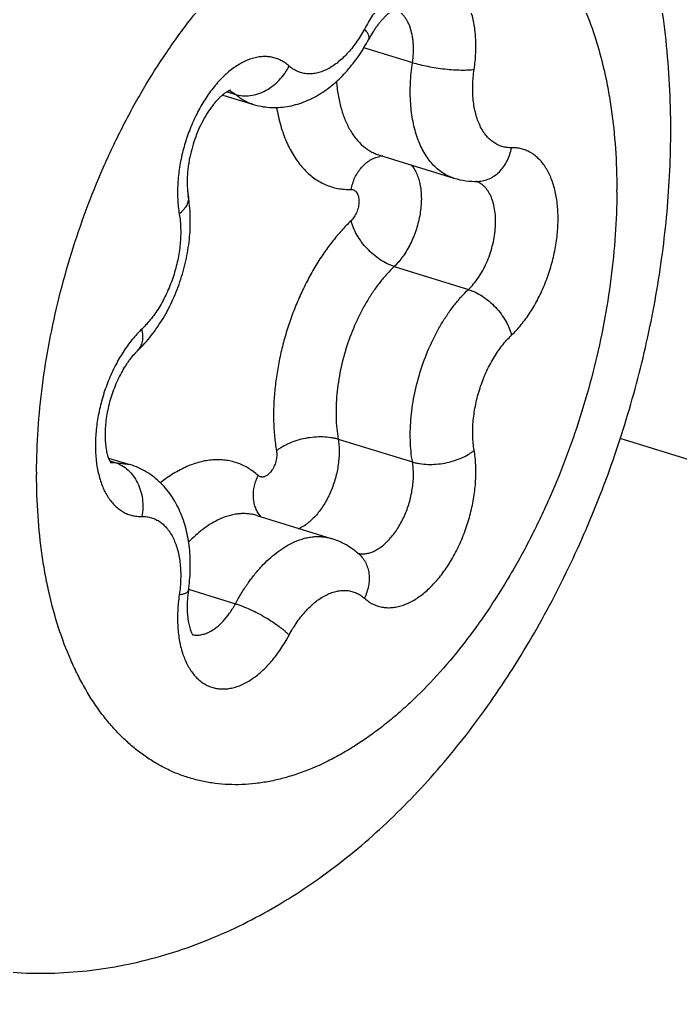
# Model space of a CAD drawing. Header units: inches. Extents: x 0 to 22, y 0 to 17.
# Drawn here: x 4.9232 to 4.9976, y 11.7181 to 11.8282 of the extents above; entities that cross this region are included whole.
import ezdxf

# ---------------------------------------------------------------- set-up
doc = ezdxf.new("R2010")
doc.units = ezdxf.units.IN
doc.header["$LTSCALE"] = 1.21
doc.header["$MEASUREMENT"] = 0
doc.layers.get('0').update_dxf_attribs({"linetype": 'CONTINUOUS'})

msp = doc.modelspace()

# ---------------------------------------------------------------- linework, layer by layer
at = {"color": 8}
for p, q in [((4.9619371605, 11.8251177928), (4.9674404855, 11.8234171368)), ((4.9475215592, 11.8198241044), (4.9468778888, 11.8202432995)), ((4.9465808278, 11.8201148124), (4.9475215592, 11.8198241044)), ((4.9904299558, 11.8088386102), (4.9904299558, 11.809086685)), ((4.9653859133, 11.8004546148), (4.9737414265, 11.7978725659)), ((4.9590849723, 11.7810346626), (4.9674404855, 11.7784526137)), ((4.9907670557, 11.7811436535), (5.0678999499, 11.7573077864)), ((4.933407650099999, 11.7785665053), (4.9340164413, 11.7783783746)), ((4.9335449948, 11.7784106029), (4.9340164413, 11.7783783746)), ((4.9340164413, 11.7783783746), (4.9356659456, 11.7781579322)), ((4.9251611671, 11.7773001373), (4.9251611671, 11.7770525715)), ((4.9422489637, 11.7641254228), (4.9475215592, 11.7624960676))]:
    msp.add_line(p, q, dxfattribs=at)
at = {"color": 7}
for p, q in [((4.946096027799999, 11.8197557042), (4.9494502233, 11.8187191794)), ((4.963736409, 11.8129837814), (4.9720919221, 11.8104017325)), ((4.9332619151, 11.7788645881), (4.9335391194, 11.7783384597)), ((4.9332622524, 11.7789007296), (4.9356659456, 11.7781579322)), ((4.9499521313, 11.7724225342), (4.9583076445, 11.7698404853))]:
    msp.add_line(p, q, dxfattribs=at)
at = {"color": 8}
for centre, radius, start, end in [((4.964413485, 11.809644602), 0.0032676702, 95.3992667523, 101.4287027183), ((4.9738318091, 11.8078774164), 0.0023033647, 66.0027177408, 69.9993097267), ((4.9339336104, 11.7807165337), 0.0023384479, 258.4394867662, 260.4339052474), ((4.9528256507, 11.7743909969), 0.0032226878, 215.027293066, 216.3546548536), ((4.9527975759, 11.7743699001), 0.0031875716, 216.3483934085, 221.2398164658), ((4.9531340731, 11.7745325055), 0.0038879604, 292.6459349965, 296.1497512014), ((4.961817446, 11.7704246321), 0.0023075478, 255.5898974826, 260.6376098003), ((4.9431726424, 11.7612929766), 0.0023273911, 258.2404474109, 260.5409880816001)]:
    msp.add_arc(centre, radius, start, end, dxfattribs=at)
at = {"color": 7}
for points, knots in [([(5.2461638294, 12.0361463403), (5.2299795244, 11.9998516205), (5.203769891499999, 11.9466817874), (5.1648652774, 11.8787115492), (5.134322693000001, 11.8302440088), (5.1023508646, 11.7841473123), (5.0690870063, 11.7406231337), (5.0346788464, 11.6998615879), (4.9992744741, 11.6620428465), (4.9630303656, 11.6273310119), (4.9261016323, 11.5958806203), (4.8886507043, 11.5678275379), (4.8508366767, 11.5432987607), (4.8128252884, 11.5224003811), (4.7747760887, 11.5052308863), (4.7368603586, 11.4918669529), (4.7113470024, 11.485432718), (4.6987009082, 11.4829075958)], [0, 0, 0, 0, 0.1480571119, 0.2205406104, 0.2917227816, 0.3614238818, 0.4294780746, 0.4957388201, 0.5600787196, 0.6223958332, 0.6826135028, 0.7406878659999999, 0.7966077594, 0.8504032206000001, 0.9021453198, 0.9519546379, 1, 1, 1, 1]), ([(5.2461468264, 11.9710460986), (5.2290613902, 11.9368822967), (5.2016442472, 11.8870286858), (5.1613597908, 11.8237055602), (5.1300283414, 11.7789314464), (5.097460328, 11.7366663129), (5.0637936458, 11.6970920629), (5.0291743005, 11.6603792328), (4.9937500162, 11.6266869343), (4.9576727975, 11.5961604284), (4.9210963444, 11.568932219), (4.8841761562, 11.5451209628), (4.8470689856, 11.5248309121), (4.8099319636, 11.5081535265), (4.7729216629, 11.4951641393), (4.7362008435, 11.4859269854), (4.7116559831, 11.4822480838), (4.6995280268, 11.4810774334)], [0, 0, 0, 0, 0.1502285724, 0.2234311577, 0.295102248, 0.3650760013, 0.433204511, 0.4993611309000001, 0.5634432775, 0.6253758556, 0.6851152165000001, 0.7426525765, 0.7980191444, 0.8512891344, 0.9025852901000001, 0.9520802221, 1, 1, 1, 1]), ([(4.9662270361, 11.5779642614), (4.9793971025, 11.5878904256), (5.0055371627, 11.609052519), (5.0433303042, 11.643808647), (5.0802641664, 11.682008582), (5.116159719, 11.7234635574), (5.1508422518, 11.7679743909), (5.184146667799999, 11.8153231316), (5.2159075136, 11.8652806714), (5.2357819985, 11.8998657836), (5.2454345806, 11.9175293801)], [0, 0, 0, 0, 0.1117381458, 0.2276772911, 0.3476814416, 0.4715523192, 0.5990385541, 0.7298400325, 0.8636187156, 1, 1, 1, 1]), ([(4.9964969383, 11.8158620558), (4.9964969383, 11.8175522788), (4.9964113075, 11.8209132722), (4.9960162772, 11.8259081925), (4.9953495599, 11.8308104141), (4.994404430199999, 11.8356033965), (4.9931745823, 11.840273153), (4.9916510489, 11.8448042179), (4.9898254537, 11.8491788838), (4.9876889356, 11.8533761683), (4.9856418014, 11.8567085733), (4.9838445849, 11.859256334), (4.9819417587, 11.8617192093), (4.9798767578, 11.8640523316), (4.9776569482, 11.8662327219), (4.9753347325, 11.8683064692), (4.9728630436, 11.8702108878), (4.970258215899999, 11.8719229981), (4.9682405488, 11.8731085895), (4.966164863, 11.8741904349), (4.9633254736, 11.8754893778), (4.9611219078, 11.8762976483), (4.9596298284, 11.8767587358)], [0, 0, 0, 0, 0.06642992980000001, 0.1320674209, 0.1968315429, 0.2607635139, 0.323951936, 0.3864900972, 0.4484949569, 0.5100901244, 0.571414503, 0.6020161124, 0.6325953053, 0.6937064093, 0.7242708429000001, 0.7548477883, 0.8160335917, 0.8466693909, 0.8773182821, 0.9079694801, 0.9386213918, 1, 1, 1, 1]), ([(5.210901992799999, 11.8405818437), (5.2022257045, 11.8267000529), (5.1845203638, 11.7995032494), (5.156694165299999, 11.7601548318), (5.1279165976, 11.722739327), (5.0982887801, 11.6873864263), (5.067903365199999, 11.6542071417), (5.0271187537, 11.6136146235), (4.9948102673, 11.5857953124), (4.9726407424, 11.5687974904)], [0, 0, 0, 0, 0.1351895858, 0.2679245327, 0.3978973436, 0.5248893938, 0.6487378261, 0.7692972265000001, 1, 1, 1, 1]), ([(4.9656111005, 11.8294494261), (4.9655982123, 11.829445793), (4.9655604754, 11.8294335176), (4.9654867994, 11.8294051037), (4.965379706499999, 11.8293555991), (4.9652417677, 11.8292802541), (4.9650764624, 11.8291753399), (4.964887165, 11.8290394375), (4.9646783447, 11.8288711059), (4.9644543823, 11.8286699575), (4.9642188509, 11.828437014), (4.9639757482, 11.828173116), (4.9637286343, 11.8278795484), (4.9634801422, 11.8275582723), (4.9632330385, 11.8272110295), (4.9629036604, 11.8267080762), (4.9626736559, 11.8263104798), (4.9625272705, 11.8260364776)], [0, 0, 0, 0, 0.0085825383, 0.0254191972, 0.0505844225, 0.0841422167, 0.1260838325, 0.1759928785, 0.2334245608, 0.297908539, 0.368854292, 0.4456698562, 0.5278008704, 0.6147258165, 0.7059262406, 0.8008886417000001, 1, 1, 1, 1]), ([(4.9494502233, 11.8187191794), (4.9497643294, 11.8186221133), (4.9504030081, 11.8184656818), (4.951380378500001, 11.8183459745), (4.9523633779, 11.8183411309), (4.9533405889, 11.8184460505), (4.9543011169, 11.8186554642), (4.9552356847, 11.8189638687), (4.9561386733, 11.8193626897), (4.95730099, 11.8200079541), (4.9586651086, 11.8210134934), (4.9601345299, 11.8224745608), (4.9614382494, 11.8241597046), (4.9621837887, 11.8253935531), (4.9625272705, 11.8260364776)], [0, 0, 0, 0, 0.0606898742, 0.1210484453, 0.1813717559, 0.2417518709, 0.3021192531, 0.3625098174, 0.4231194109, 0.4840735161, 0.6076379778000001, 0.7345048807, 0.8654395208, 1, 1, 1, 1]), ([(4.9469165851, 11.8202950804), (4.9469211726, 11.8202951944), (4.9469297179, 11.8202955178), (4.9469415063, 11.8202963337), (4.9469513502, 11.8202973288), (4.9469588793, 11.8202982841), (4.9469646613, 11.820299228), (4.9469672698, 11.8202996647), (4.9469698575, 11.8203002395), (4.9469656142, 11.8202992739), (4.9469627682, 11.8202984587), (4.9469548626, 11.8202962707), (4.9469453705, 11.8202933298), (4.9469324646, 11.8202891184), (4.9469167728, 11.820283646), (4.9468895676, 11.8202736333), (4.9468481188, 11.8202570193), (4.9467898862, 11.8202312059), (4.9467206482, 11.8201973897), (4.9466410137, 11.8201547069), (4.946551622099999, 11.8201023102), (4.9464532557, 11.8200394176), (4.9463466138, 11.8199657793), (4.9462325125, 11.8198812703), (4.9460657062, 11.8197493121), (4.945844682200001, 11.819556367), (4.9455718926, 11.8192882903), (4.9452882793, 11.8189784543), (4.9449996879, 11.8186287121), (4.9447107356, 11.8182419177), (4.9444250885, 11.8178213897), (4.9441466173, 11.8173700825), (4.9437841169, 11.8167238205), (4.9433674608, 11.815862091), (4.942939667799999, 11.8147728257), (4.9425905063, 11.8136433862), (4.9423707129, 11.8126862364), (4.9422414868, 11.8119238656), (4.942146134, 11.8111887921), (4.9420963268, 11.8104708718), (4.9420936543, 11.8097790554), (4.9421140526, 11.8092965125), (4.9421548362, 11.8088446066), (4.9421957092, 11.8085550639), (4.9422193761, 11.8084164163)], [0, 0, 0, 0, 0.0010191115, 0.0018975968, 0.0026282999, 0.003203613, 0.0036154545, 0.0038553126, 0.0039142859, 0.0040454567, 0.004376345800000001, 0.0049168202, 0.0056770092, 0.0066672795, 0.0078982133, 0.009379752, 0.0130993269, 0.0178164289, 0.023521212, 0.0302083271, 0.0378770064, 0.04652678019999999, 0.0561311304, 0.0666524592, 0.0780543563, 0.1033590877, 0.1317642815, 0.1629505838, 0.1966007724, 0.2324221859, 0.2701351776, 0.3094636728, 0.3501564314, 0.4346559807, 0.5217960511, 0.6098117999, 0.6969612036, 0.7396703092, 0.7814961477, 0.8615457367, 0.8992684898000001, 0.9350962547, 0.9687634492, 1, 1, 1, 1]), ([(4.9120950016, 11.7229359798), (4.9134394405, 11.7225205168), (4.9161658338, 11.7218154881), (4.9203329538, 11.7211434336), (4.9245402727, 11.7208580005), (4.9287531595, 11.7209518159), (4.9329374731, 11.7214177891), (4.937064042, 11.7222381098), (4.9411096368, 11.7233963359), (4.9450562106, 11.7248712925), (4.9488904432, 11.7266441582), (4.952603126100001, 11.7286954928), (4.9561890277, 11.73100729), (4.9596444157, 11.7335639301), (4.9629673083, 11.7363508175), (4.9661563696, 11.7393545904), (4.9692096455, 11.7425636159), (4.9731191096, 11.7471252841), (4.9767229972, 11.752029131), (4.9800157054, 11.7572150486), (4.9823468932, 11.7612718813), (4.9845202232, 11.7654600611), (4.9865305717, 11.7697654694), (4.9883723052, 11.7741733371), (4.9905965684, 11.7801685105), (4.9924591932, 11.7862977872), (4.9939457216, 11.7925140774), (4.9951690134, 11.7987364846), (4.9960026342, 11.8049896374), (4.9964250146, 11.8112251858), (4.9964969383, 11.8143222894), (4.9964969383, 11.8158620558)], [0, 0, 0, 0, 0.0293815712, 0.0586985278, 0.08801307300000001, 0.1173086934, 0.146568251, 0.1758100214, 0.2050539737, 0.2343380293, 0.2636939606, 0.2931765962, 0.3228326142, 0.3527135231, 0.3828679309, 0.4133329579, 0.444139972, 0.4753093786, 0.5387300147999999, 0.5709786356000001, 0.6035447282, 0.6363918218, 0.6694717095, 0.7027303778, 0.7361091874, 0.802960818, 0.8363166166, 0.8695344804, 0.9353429983, 0.9678498129, 1, 1, 1, 1]), ([(4.9720919221, 11.8104017325), (4.9725301001, 11.8102663253), (4.973430095299999, 11.8100684255), (4.9743500856, 11.8100209987), (4.9748079924, 11.8100338401)], [0, 0, 0, 0, 0.5002924462, 1, 1, 1, 1]), ([(4.9365402743, 11.7910096369), (4.9370862345, 11.7915301628), (4.9381163356, 11.792676719), (4.9394382911, 11.7946100971), (4.9405474468, 11.796740808), (4.9414261869, 11.7990137784), (4.942054267300001, 11.80137314), (4.942415911399999, 11.803760012), (4.9424819543, 11.8057421282), (4.9423831879, 11.8072888069), (4.9422828263, 11.8080447066), (4.9422193761, 11.8084164163)], [0, 0, 0, 0, 0.1193182162, 0.2428258064, 0.3695748357, 0.4984251357, 0.6275317534, 0.7549983268000001, 0.8795084695000001, 0.9403536624, 1, 1, 1, 1]), ([(4.9365402743, 11.7910096369), (4.9363806599, 11.7908574584), (4.9360564102, 11.7905155939), (4.9356768172, 11.7900438291), (4.9353715821, 11.7896175288), (4.9350580109, 11.7891445261), (4.9346822959, 11.7885062814), (4.9342700062, 11.7876869345), (4.9338988123, 11.7868171526), (4.933576206000001, 11.7859118076), (4.9332217518, 11.7846872099), (4.9329281319, 11.7831773196), (4.9328312172, 11.7817031533), (4.9328803871, 11.7806278833), (4.932967856, 11.7799389806), (4.9330771641, 11.7794311568), (4.9331806747, 11.7790858128), (4.9332346217, 11.7789344825), (4.9332619151, 11.7788645881)], [0, 0, 0, 0, 0.0504495321, 0.1076246101, 0.1383784781, 0.1703680021, 0.2374222155, 0.3076592724, 0.3800550499, 0.4536192034000001, 0.5273816029999999, 0.6715488877, 0.8045816473999999, 0.8642025641, 0.9175579221, 0.9632684954, 0.982835043, 1, 1, 1, 1]), ([(4.9422380692, 11.7639805608), (4.9423489527, 11.7647389764), (4.9424870967, 11.7662484327), (4.9424389161, 11.7681291164), (4.9422561307, 11.7695869021), (4.9419811625, 11.7709845564), (4.9415558625, 11.772331174), (4.9409680907, 11.7735917728), (4.9404472606, 11.774481671), (4.9398429172, 11.775311837), (4.9391549947, 11.7760723425), (4.9383858555, 11.7767503437), (4.93754308, 11.7773350871), (4.9366344641, 11.7778141406), (4.9359931729, 11.7780568113), (4.9356659456, 11.7781579322)], [0, 0, 0, 0, 0.1351341667, 0.2666048161, 0.3307866554, 0.3939626286, 0.517605733, 0.5784753214, 0.6389048849, 0.6991036873, 0.7591980879000001, 0.8193374218, 0.8794782658, 0.939616274, 1, 1, 1, 1]), ([(4.961442005799999, 11.7680611396), (4.9612163308, 11.7682620646), (4.9607441019, 11.7686414753), (4.9599796959, 11.7691330128), (4.9591663378, 11.7695403045), (4.9585970742, 11.7697510447), (4.9583076445, 11.7698404853)], [0, 0, 0, 0, 0.2497021, 0.4995545757, 0.7496571657, 1, 1, 1, 1]), ([(4.9422380692, 11.7639805608), (4.9421894754, 11.7636481919), (4.9421175217, 11.7629990879), (4.9420884039, 11.762197587), (4.9421040767, 11.7615911931), (4.942141034, 11.7610467103), (4.942208788, 11.760540817), (4.9423062177, 11.7600815642), (4.9423847726, 11.7597898611), (4.9424680174, 11.7595389126), (4.942550831, 11.7593307129), (4.942629176700001, 11.7591666703), (4.9426973762, 11.7590462016), (4.9427495584, 11.7589670083), (4.9427786708, 11.7589279417), (4.9427895157, 11.7589147383)], [0, 0, 0, 0, 0.194126866, 0.3770599857, 0.4630185609, 0.5445931671, 0.6923952045, 0.7574704998, 0.8158132478, 0.8668880008, 0.9101898076, 0.9452206688, 0.9718664348999999, 0.9901254009, 1, 1, 1, 1]), ([(4.696202847099999, 11.4911292441), (4.7122342688, 11.494539229), (4.7446510318, 11.5035999847), (4.79255464, 11.5230387915), (4.8404773316, 11.5484619358), (4.888079175, 11.5796821079), (4.9350440998, 11.6164681617), (4.9810507187, 11.6585688269), (5.0257721606, 11.705681731), (5.0540388029, 11.7396187074), (5.0678999499, 11.7573077864)], [0, 0, 0, 0, 0.1055173222, 0.2160923836, 0.3322239159, 0.4542022777, 0.5821079464, 0.7158764136, 0.8553216372, 1, 1, 1, 1]), ([(5.3695802407, 11.7568327875), (5.3579178754, 11.7381733667), (5.334018067300001, 11.7018098989), (5.2960818039, 11.6497324815), (5.2566320623, 11.6009831366), (5.2158746412, 11.5558118952), (5.174010371700001, 11.5144409452), (5.1312455257, 11.4770789594), (5.0877940327, 11.4439134337), (5.043868038899999, 11.4151150292), (4.9996863988, 11.3908265262), (4.955462899, 11.3711801078), (4.9114178016, 11.3562768215), (4.8677675106, 11.3462063676), (4.8247337094, 11.3410296529), (4.7825363111, 11.3407883805), (4.741408405400001, 11.3454951217), (4.714787844, 11.3519351827), (4.7018100991, 11.3559453841)], [0, 0, 0, 0, 0.0792044665, 0.1565627051, 0.2318264209, 0.3048334079, 0.3754486744, 0.4435600475, 0.5091008575, 0.572052087, 0.6324487168, 0.6903820928, 0.7460117457, 0.7995652134000001, 0.8513426976, 0.901713353, 0.9511070191, 1, 1, 1, 1])]:
    msp.add_open_spline(points, degree=3, knots=knots, dxfattribs=at)
at = {"color": 8}
for points, knots in [([(4.9463132453, 11.8808737804), (4.9453648594, 11.8811668614), (4.9434250095, 11.8816482357), (4.9404337572, 11.882041937), (4.9373686312, 11.8821083814), (4.9342434998, 11.8818469175), (4.9310715823, 11.8812599799), (4.9278662465, 11.8803503065), (4.9246407088, 11.8791224072), (4.9214080753, 11.8775819264), (4.918181688, 11.8757352942), (4.9149743773, 11.8735908013), (4.9117996064, 11.8711569557), (4.9086698891, 11.8684444431), (4.9055985292, 11.8654640351), (4.9025976969, 11.8622285248), (4.8996801271, 11.8587509928), (4.8968575995, 11.8550460724), (4.8941419072, 11.8511290082), (4.891544325, 11.847016071), (4.889075407, 11.8427243269), (4.885952072799999, 11.8367545369), (4.8824397103, 11.8289623587), (4.8789090853, 11.8192537482), (4.876560618, 11.8109364914), (4.8750612716, 11.8042122337), (4.8741359066, 11.7991768532), (4.873411715, 11.7941612002), (4.8728915612, 11.7891857134), (4.8725779801, 11.7842720647), (4.8725062551, 11.7810179038), (4.8725062551, 11.779406615)], [0, 0, 0, 0, 0.0212680406, 0.0427161326, 0.0645166276, 0.0868285282, 0.1097915057, 0.1335238105, 0.1581203545, 0.183652478, 0.2101700761, 0.2377009022, 0.2662554643, 0.2958251377, 0.3263879935, 0.3579066987, 0.3903333288, 0.4236085173, 0.4576640338, 0.4924238343, 0.527804432, 0.5637174388, 0.6367479454, 0.710739083, 0.784869225, 0.8217335015, 0.8583212626000001, 0.8945350948999999, 0.9302853234999999, 0.9654769231, 1, 1, 1, 1]), ([(4.9251611671, 11.7773001373), (4.925166781000001, 11.7789060555), (4.9252869202, 11.7821609885), (4.9257738147, 11.7870745669), (4.9265664245, 11.7920457041), (4.9276569092, 11.7970260955), (4.9290345862, 11.8019688961), (4.9306867587, 11.8068268154), (4.932597497200001, 11.8115535089), (4.9347484384, 11.816104065), (4.9371193977, 11.8204347795), (4.9392761272, 11.8238528789), (4.9410944217, 11.826439788), (4.9429337645, 11.8288760435), (4.9453169295, 11.8317101783), (4.9478538282, 11.8342970963), (4.9499351201, 11.8361640138), (4.9519880712, 11.8378474935), (4.9540978166, 11.839346384), (4.9562553363, 11.8406347325), (4.9583572647, 11.8417370876), (4.9604916356, 11.8426299451), (4.9626387838, 11.8432860104), (4.9642162472, 11.8436505883), (4.965778667099999, 11.8438934909), (4.9673223436, 11.844014231), (4.9688435176, 11.8440120982), (4.970338409, 11.8438870422), (4.9718033385, 11.8436395615), (4.9732346191, 11.8432699775), (4.9746285951, 11.8427791096), (4.9759818905, 11.8421685197), (4.977291112300001, 11.841439622), (4.9785529063, 11.8405941141), (4.9797644011, 11.8396344547), (4.9809226808, 11.8385630216), (4.9820248249, 11.8373822193), (4.9834353196, 11.835642905), (4.9847019416, 11.8337141542), (4.9858239139, 11.8316300314), (4.9868874632, 11.8293606881), (4.988034277900001, 11.82629806), (4.9889126014, 11.8230572927), (4.9894720073, 11.8203250977), (4.9899424708, 11.8174393519), (4.9903308822, 11.8136863987), (4.9904299558, 11.8106389285), (4.9904299558, 11.809086685)], [0, 0, 0, 0, 0.0365502227, 0.0740714217, 0.1123141735, 0.1510541596, 0.1900463168, 0.2290369708, 0.2677763944, 0.3060190445, 0.343527237, 0.3800798036, 0.397936363, 0.4154808636, 0.4495448264, 0.4821357029, 0.4978484555, 0.5131590445, 0.5425474201, 0.556635963, 0.5703257716, 0.5965471589, 0.6091303552, 0.6213915696, 0.6333636618, 0.6450845528, 0.6565966495000001, 0.6679472692, 0.6791872795999999, 0.6903698706, 0.7015498723, 0.7127820136, 0.7241197783, 0.7356144572, 0.7473133633, 0.7592596597, 0.7714920647, 0.7840431823999999, 0.810193559, 0.8238453178, 0.8378948628, 0.8672057359, 0.898142745, 0.9142111583, 0.9306649537, 0.9646716109000001, 1, 1, 1, 1]), ([(4.974383835799999, 11.8226454413), (4.9744284677, 11.8229507125), (4.9745025382, 11.8235583832), (4.9745888497, 11.824752413), (4.9745846337, 11.8259232032), (4.9744819782, 11.8270538806), (4.9743596138, 11.8278547604), (4.974191229200001, 11.8286162884), (4.9739136517, 11.8295512183), (4.9735465371, 11.8304140561), (4.9730841606, 11.8311766148), (4.9727069444, 11.8316750866), (4.9722934904, 11.8321096874), (4.9718465595, 11.8324777772), (4.9713686939, 11.8327764513), (4.9708630709, 11.8330033509), (4.9703333412, 11.8331571788), (4.9697831071, 11.833236453), (4.9692163335, 11.833240837), (4.968636843600001, 11.8331709128), (4.9680484189, 11.8330269468), (4.967238691, 11.8327314781), (4.966444345299999, 11.8322942036), (4.9656794672, 11.8317424086), (4.9651013984, 11.8312548583), (4.964536492, 11.8307062709), (4.9637928943, 11.8298845887), (4.9631044489, 11.8289679043), (4.9624742956, 11.8279754682), (4.9621772442, 11.8274506933), (4.9620338182, 11.8271822305)], [0, 0, 0, 0, 0.0399703661, 0.0792694595, 0.1550611623, 0.1912966283, 0.2262862136, 0.2599549331, 0.2922503147, 0.3525795911, 0.3807288584, 0.4076244763, 0.4334068832, 0.4582677159, 0.4824395518, 0.5061972122, 0.5298397203999999, 0.5536727363, 0.577991564, 0.6030591875, 0.629102066, 0.656297528, 0.7145491639, 0.7457886109, 0.7784233016, 0.8124230264, 0.8477315595999999, 0.9219181709000001, 0.9605663837999999, 1, 1, 1, 1]), ([(4.9674404855, 11.8234171368), (4.9674902278, 11.8237573622), (4.967557443600001, 11.8244287743), (4.9675593594, 11.8252620192), (4.967507515, 11.8259009769), (4.9674243831, 11.826495245), (4.9672919094, 11.8270597229), (4.9671059496, 11.8275829844), (4.9669463546, 11.8279395792), (4.96676446, 11.8282660577), (4.9665614256, 11.828560582), (4.9663384195, 11.8288214579), (4.9660964528, 11.8290469007), (4.9658370459, 11.8292354324), (4.965652010199999, 11.8293366474), (4.9655577198, 11.8293803192)], [0, 0, 0, 0, 0.1551326281, 0.3039296824, 0.3752293881, 0.4442020232, 0.5745653453, 0.6358728882, 0.6945411843000001, 0.7506200539, 0.8042571609999999, 0.8556725485, 0.9051621338, 0.9531172140999999, 1, 1, 1, 1]), ([(4.9620338182, 11.8271822305), (4.9618933822, 11.8269193644), (4.9616010321, 11.8264079387), (4.9611244789, 11.8256793313), (4.960618571, 11.8250043738), (4.960088013, 11.8243892819), (4.9595373383, 11.8238392729), (4.958971143299999, 11.8233590532), (4.9583943499, 11.822952642), (4.957811597, 11.8226240308), (4.9572279888, 11.822375874), (4.9566482259, 11.8222110752), (4.95607748, 11.8221311175), (4.9555208362, 11.8221374809), (4.954983646000001, 11.8222305789), (4.9544712847, 11.8224098368), (4.9539894137, 11.8226732496), (4.95369658, 11.8228985803), (4.9535573187, 11.8230225687)], [0, 0, 0, 0, 0.08240790860000001, 0.1627788693, 0.240587698, 0.3154754718, 0.387199036, 0.4555796795000001, 0.5205149597, 0.5820107502, 0.6402278937, 0.6954650631999999, 0.7481938155, 0.7990356084, 0.8487710219, 0.8982819798999999, 0.9484422361, 1, 1, 1, 1]), ([(4.9625272018, 11.8260365143), (4.9625437279, 11.8260674358), (4.9625681195, 11.8261375189), (4.9625737645, 11.8262543651), (4.962550691000001, 11.826383153), (4.9624999431, 11.8265235193), (4.9624219133, 11.8266751213), (4.962317109, 11.8268372326), (4.9621863775, 11.8270089355), (4.9620872741, 11.8271234813), (4.9620338182, 11.8271822305)], [0, 0, 0, 0, 0.0801760665, 0.1667433283, 0.2647490315, 0.3774714345, 0.5068712057, 0.6538465635, 0.8183628828, 1, 1, 1, 1]), ([(4.9535573187, 11.8230225687), (4.953414953899999, 11.8231493201), (4.9531180176, 11.82338284), (4.9526352126, 11.823669245), (4.9521250569, 11.8238841368), (4.9515912803, 11.8240249965), (4.9510379299, 11.8240913665), (4.9504687262, 11.8240829633), (4.9498874518, 11.8239998755), (4.9490839328, 11.8237866801), (4.948287706, 11.8234261148), (4.9475164777, 11.8229463368), (4.9469304222, 11.8225114763), (4.9463545627, 11.82201299), (4.945591036000001, 11.8212544304), (4.9446876044, 11.8201633326), (4.9438878273, 11.8189453429), (4.9433019775, 11.8178887701), (4.9427499579, 11.8167684107), (4.9421533937, 11.8153030848), (4.9416903822, 11.8137839228), (4.941404730099999, 11.812548028), (4.9411805578, 11.8113222898), (4.9410131055, 11.8098116048), (4.9409993026, 11.808323183), (4.9410862911, 11.807182826), (4.9411614875, 11.8066331522), (4.9412073011, 11.8063647628)], [0, 0, 0, 0, 0.0227975293, 0.0450369567, 0.0669474354, 0.0887889143, 0.1108471257, 0.1333959155, 0.1566800156, 0.1808955659, 0.2326350059, 0.2604001227, 0.2894602581, 0.3198126087, 0.3514178106, 0.4180978753, 0.4887963481, 0.5253619346, 0.5625420422999999, 0.6381219169, 0.7142953668, 0.7522094537, 0.7897846531, 0.8632801436, 0.9336989117, 0.9674361654000001, 1, 1, 1, 1]), ([(4.9475215592, 11.8198241044), (4.9477822894, 11.8197435327), (4.9483368148, 11.8196418759), (4.9491985364, 11.8196699042), (4.9500748145, 11.8198727033), (4.9509324574, 11.8202408237), (4.9517398223, 11.8207602177), (4.95246739, 11.8214108417), (4.953087326499999, 11.8221682297), (4.9534174211, 11.8227315147), (4.9535573187, 11.8230225687)], [0, 0, 0, 0, 0.1108410806, 0.2267360554, 0.3479100986, 0.4740272968, 0.6039699751, 0.7361413112, 0.8688366524, 1, 1, 1, 1]), ([(4.9720919361, 11.8104017776), (4.971868418, 11.810470777), (4.971427847, 11.8106423382), (4.9708038464, 11.8109936675), (4.9702188752, 11.8114368233), (4.9696771436, 11.8119685898), (4.9691816112, 11.8125847078), (4.9687356562, 11.813281144), (4.9683420124, 11.8140531267), (4.9680027675, 11.814895429), (4.967720437200001, 11.815802682), (4.9674159319, 11.8171159153), (4.967194892, 11.8188847782), (4.9671813759, 11.8207232626), (4.9672890549, 11.822249323), (4.9673833816, 11.8230265609), (4.9674404855, 11.8234171368)], [0, 0, 0, 0, 0.0470691032, 0.0947519454, 0.1436527496, 0.194302062, 0.247115337, 0.3024114784, 0.3604092272, 0.4212262590999999, 0.4849068888, 0.5514017336, 0.6922714415000001, 0.8425428797, 0.9205752121999999, 1, 1, 1, 1]), ([(4.9674404855, 11.8234171368), (4.9677121309, 11.823333192), (4.968285599100001, 11.8231762532), (4.9691821718, 11.8229777851), (4.9701278092, 11.8228116131), (4.9710861005, 11.822684026), (4.9720205429, 11.8226000194), (4.9727683914, 11.8225678195), (4.9733274608, 11.8225679354), (4.9737081644, 11.8225803528), (4.9740575984, 11.8226048337), (4.9742791424, 11.822630269), (4.974383835799999, 11.8226454413)], [0, 0, 0, 0, 0.1213733555, 0.2536513912, 0.3918796587, 0.5311149652, 0.6662243496, 0.7922701768000001, 0.8505002493000001, 0.9048525283, 0.9548405995999999, 1, 1, 1, 1]), ([(4.9785844631, 11.8138215435), (4.9784023203, 11.8138164355), (4.9780396345, 11.8138336928), (4.9775087517, 11.8139457837), (4.9770036977, 11.8141434517), (4.9765299532, 11.8144243371), (4.9760918054, 11.8147853049), (4.9756929705, 11.8152226104), (4.975336433, 11.8157319198), (4.9750253438, 11.8163088073), (4.9747617043, 11.8169480105), (4.974547991600001, 11.8176441523), (4.9743855405, 11.8183910848), (4.9742758756, 11.8191824513), (4.974219861, 11.8200115653), (4.9742180065, 11.8208713865), (4.9742703733, 11.821753998), (4.9743402107, 11.822347057), (4.974383835799999, 11.8226454413)], [0, 0, 0, 0, 0.0494558143, 0.0980772125, 0.1466404262, 0.195991934, 0.246938943, 0.3001559267, 0.3561446872, 0.415259454, 0.477692097, 0.5435119678, 0.6126494681, 0.6849410193000001, 0.7601598508, 0.8380257911, 0.9181529051999999, 1, 1, 1, 1]), ([(4.9588911007, 11.8213333521), (4.9589292051, 11.8208097753), (4.9590470862, 11.8197940303), (4.9593620911, 11.818339691), (4.9597386737, 11.8172166734), (4.9601056373, 11.8163958335), (4.9604988514, 11.8156557951), (4.9610600154, 11.8148291178), (4.9617310624, 11.8141295839), (4.962314059700001, 11.813675737), (4.962767568399999, 11.8133902143), (4.9632412994, 11.8131562485), (4.9635700295, 11.8130351917), (4.9637364229, 11.8129838265)], [0, 0, 0, 0, 0.1539285134, 0.2993248242, 0.4356155184, 0.5003285162, 0.5627827823, 0.6811828648, 0.7920804795, 0.8453426645000001, 0.8975116072, 0.94893855, 1, 1, 1, 1]), ([(4.949450226600001, 11.8187191901), (4.9492754709, 11.8187731824), (4.948930216, 11.8189013795), (4.9484338569, 11.8191515907), (4.9479601517, 11.8194584468), (4.9476645923, 11.8196967579), (4.9475215592, 11.8198241044)], [0, 0, 0, 0, 0.2450866558, 0.4922801859000001, 0.743386509, 1, 1, 1, 1]), ([(4.9521471833, 11.818365625), (4.9522663349, 11.817674199), (4.9524940691, 11.8166616487), (4.9529116076, 11.8153705605), (4.9532669484, 11.8144735338), (4.953668537, 11.8136352307), (4.9541147794, 11.8128591177), (4.9546037238, 11.8121483563), (4.9551336958, 11.8115061543), (4.955702449499999, 11.8109352672), (4.956307523, 11.8104380713), (4.956946622799999, 11.8100170859), (4.9576169752, 11.8096741689), (4.9583157237, 11.809410849), (4.9590397972, 11.809228756), (4.9597853518, 11.809128264), (4.960289495400001, 11.8091159798), (4.9605428767, 11.8091230855)], [0, 0, 0, 0, 0.1539499296, 0.2270802398, 0.2975885454, 0.3654921903, 0.4308634058, 0.4938287697, 0.5545646397999999, 0.6133137171999999, 0.6703757817, 0.7261034815999999, 0.780911743, 0.8352539596999999, 0.8895988314, 0.9443808492, 1, 1, 1, 1]), ([(4.9748079926, 11.8100338355), (4.975026664700001, 11.8100399251), (4.975467001499999, 11.8100974553), (4.9761026414, 11.8103157784), (4.9766989904, 11.8106594877), (4.9772397045, 11.8111189537), (4.9777113973, 11.8116808589), (4.9781020471, 11.8123306165), (4.978401416100001, 11.8130506367), (4.9785346538, 11.8135607451), (4.9785844631, 11.8138215435)], [0, 0, 0, 0, 0.113714963, 0.2289841025, 0.3472318961, 0.4694069476, 0.5959659619, 0.7269324948, 0.861980504, 1, 1, 1, 1]), ([(4.9785844631, 11.7927208735), (4.9787760124, 11.7929034992), (4.9791536638, 11.7932893357), (4.9798829685, 11.7941335019), (4.9807346362, 11.7953161389), (4.9814766449, 11.7966103164), (4.9820098205, 11.7977161661), (4.9825021899, 11.7988722283), (4.9830196169, 11.8003649255), (4.9834003889, 11.8018965318), (4.9836170679, 11.8031290115), (4.9837710812, 11.8043369334), (4.9838511691, 11.8058098261), (4.9837771897, 11.8072460511), (4.9836206423, 11.8083325456), (4.9834598767, 11.8090957679), (4.983254448399999, 11.8098160001), (4.9829305441, 11.8106921198), (4.9825190407, 11.8114905294), (4.982015904, 11.812180714), (4.9816110983, 11.8126244717), (4.9811724645, 11.8130026059), (4.98070277, 11.8133126389), (4.9802049387, 11.8135523844), (4.9796822188, 11.8137195143), (4.9791389775, 11.8138134112), (4.9787699003, 11.8138267439), (4.9785844631, 11.8138215435)], [0, 0, 0, 0, 0.0316106028, 0.0644301583, 0.1331768684, 0.2052937867, 0.2423113289, 0.2797644002, 0.3553273062, 0.4307322695, 0.4679905178, 0.5047428732, 0.5761280332000001, 0.6438654594, 0.6761115245999999, 0.7071612012, 0.7369571136, 0.7654745518000001, 0.8186683779999999, 0.8435154266, 0.8673227918, 0.8902501671999999, 0.9125095659, 0.9343492770999999, 0.9560400701, 0.9778426806999999, 1, 1, 1, 1]), ([(4.9605428767, 11.8091230855), (4.9605874521, 11.8093564798), (4.9607036647, 11.8098142143), (4.9609578424, 11.8104662689), (4.9612864817, 11.8110650004), (4.9616823913, 11.8115975288), (4.9621374402, 11.8120528832), (4.9625617375, 11.8123618491), (4.9629201661, 11.8125597356), (4.9632850546, 11.8127227233), (4.963572398999999, 11.8128083587), (4.9637660014, 11.8128474808)], [0, 0, 0, 0, 0.136657519, 0.2708229429, 0.4014744776, 0.5282865720000001, 0.6511907616, 0.7703490044, 0.8287309786, 0.8864034253, 1, 1, 1, 1]), ([(4.9672933389, 11.8119067948), (4.9674207547, 11.8117637797), (4.967657915299999, 11.8114419287), (4.9679439902, 11.8108905965), (4.968169086600001, 11.8102632139), (4.9683299406, 11.8095695675), (4.9684244573, 11.8088202166), (4.9684511588, 11.8080266236), (4.9684098944, 11.8072009776), (4.968301015, 11.8063560827), (4.968126470500001, 11.8055051025), (4.9678887874, 11.8046613872), (4.967591748999999, 11.8038381644), (4.9672400676, 11.8030481901), (4.966838961000001, 11.8023037709), (4.9663947677, 11.801616317), (4.9659143239, 11.800997372), (4.965565058, 11.8006254137), (4.9653859133, 11.8004546148)], [0, 0, 0, 0, 0.0460019718, 0.09547622900000001, 0.1486969165, 0.2056588387, 0.2661536845, 0.329809446, 0.3961198031, 0.4644793337, 0.534206576, 0.6045670437, 0.6748177441, 0.7442135953, 0.8120551191, 0.87770485, 0.9405543282, 1, 1, 1, 1]), ([(4.9737414265, 11.7978725659), (4.9739448688, 11.7980665306), (4.974339676600001, 11.7984931205), (4.9748748504, 11.799209025), (4.975361315, 11.800008527), (4.9757895357, 11.8008750969), (4.976151218, 11.8017917337), (4.9764389964, 11.8027402905), (4.9766473214, 11.8037017597), (4.9767717251, 11.8046570662), (4.9768101832, 11.8055872241), (4.9767613724, 11.806473774), (4.9766471736, 11.8071739072), (4.9765109088, 11.8076953061), (4.9763530603, 11.808168906), (4.976153607200001, 11.8086072313), (4.9759103622, 11.808998221), (4.975714071100001, 11.8092573704), (4.9755010164, 11.8094869412), (4.9752721591, 11.8096856827), (4.9750287454, 11.809852603), (4.974856323, 11.8099426279), (4.974768572099999, 11.8099816893)], [0, 0, 0, 0, 0.06201720469999999, 0.1279167199, 0.1969075101, 0.2682059407, 0.340925295, 0.4140764340999999, 0.4866687916, 0.5577327525, 0.626368588, 0.6917734678, 0.7533125987, 0.7825021204000001, 0.8105906284000001, 0.8634064838, 0.8882317775, 0.9120719137000001, 0.9350211512000001, 0.9572112137000001, 0.9788078603, 1, 1, 1, 1]), ([(4.9904299558, 11.8088386102), (4.990424342, 11.8072326911), (4.9903041981, 11.8039777554), (4.9898172894, 11.799064174), (4.989024662799999, 11.7940930351), (4.9879341623, 11.7891126439), (4.9865564706, 11.7841698459), (4.9849042837, 11.7793119319), (4.9829935318, 11.7745852461), (4.9808425782, 11.7700347001), (4.9784716076, 11.765703998), (4.9763148693, 11.7622859105), (4.9744965685, 11.7596990121), (4.972657220199999, 11.7572627682), (4.9702740493, 11.7544286489), (4.9677371454, 11.7518417478), (4.9656558502, 11.7499748447), (4.9636028966, 11.7482913797), (4.9614931493, 11.7467925047), (4.9593356284, 11.7455041724), (4.9572336994, 11.7444018336), (4.9550993288, 11.7435089929), (4.9529521818, 11.7428529451), (4.9513747197, 11.7424883803), (4.9498123015, 11.7422454908), (4.948268627, 11.742124764), (4.9467474555, 11.7421269102), (4.9452525671, 11.7422519795), (4.9437876409, 11.7424994736), (4.942356364, 11.7428690708), (4.9409623922, 11.7433599518), (4.9396091012, 11.7439705548), (4.9382998842, 11.7446994654), (4.9370380955, 11.745544986), (4.9358266062, 11.7465046578), (4.9346683324, 11.7475761031), (4.9335661945, 11.7487569173), (4.9321557083, 11.7504962473), (4.9308890957, 11.752425013), (4.9297671329, 11.7545091495), (4.9287035937, 11.7567785064), (4.9275567918, 11.75984115), (4.9266784818, 11.7630819315), (4.9261190874, 11.765814137), (4.9256486356, 11.7686998917), (4.925260236600001, 11.7724528523), (4.9251611671, 11.7755003267), (4.9251611671, 11.7770525715)], [0, 0, 0, 0, 0.0365502441, 0.0740714821, 0.1123142706, 0.1510542811, 0.1900464477, 0.2290370984, 0.2677765057, 0.3060191264, 0.3435272771, 0.3800797905, 0.3979363193, 0.415480787, 0.4495446774, 0.4821354747, 0.4978481859, 0.5131587328, 0.542547023, 0.5566355238, 0.5703252911, 0.5965466007, 0.6091297618, 0.6213909442000001, 0.633363008, 0.6450838751, 0.6565959527, 0.6679465585000001, 0.6791865608, 0.6903691495000001, 0.701549155, 0.7127813059, 0.7241190859000001, 0.7356137856, 0.7473127175, 0.7592590442, 0.7714914835, 0.7840426389, 0.8101930987, 0.8238449018, 0.8378944923, 0.8672054575, 0.8981425592, 0.9142110185, 0.9306648573999999, 0.9646715829000001, 1, 1, 1, 1]), ([(4.9422193607, 11.8084164137), (4.9422336593, 11.8083325067), (4.9422477602, 11.8081601066), (4.9422245675, 11.8078978467), (4.942157405400001, 11.8076332951), (4.9420472242, 11.8073689433), (4.9418953237, 11.8071068352), (4.9417029225, 11.8068493544), (4.9414723021, 11.8065986306), (4.94129924, 11.806441673), (4.9412073011, 11.8063647628)], [0, 0, 0, 0, 0.1067127555, 0.2156037328, 0.3286570877, 0.4475442581, 0.5735330478, 0.7075062018000001, 0.8497207786, 1, 1, 1, 1]), ([(4.9605428767, 11.8091230855), (4.9606039462, 11.8091247982), (4.960726827, 11.8091122977), (4.960900586499999, 11.8090429851), (4.9610542382, 11.8089251826), (4.9611596018, 11.8087937502), (4.961231407300001, 11.8086709955), (4.961297325, 11.8085298212), (4.9613608855, 11.80833128), (4.9614061224, 11.8080703852), (4.9614258329, 11.8076847623), (4.9613702052, 11.8071768249), (4.9612222363, 11.8066786088), (4.9610509894, 11.8063000272), (4.9609011642, 11.8060387692), (4.9607332847, 11.8058059884), (4.9606078181, 11.8056682232), (4.9605428767, 11.8056063072)], [0, 0, 0, 0, 0.0438181513, 0.08733135300000001, 0.1325101488, 0.1811257076, 0.2071411071, 0.2344034578, 0.2927269253, 0.3560253036, 0.4238157734, 0.5691201043, 0.7200172187, 0.7945160396, 0.866769455, 0.9356448593000001, 1, 1, 1, 1]), ([(4.9412073011, 11.8063647628), (4.9412522847, 11.8061012356), (4.9413231776, 11.8055596133), (4.9413738914, 11.8047271407), (4.9413703528, 11.8038646823), (4.9412926652, 11.8026737046), (4.9410598952, 11.8011608647), (4.9405820688, 11.7993685835), (4.9399189027, 11.7976422854), (4.9392228331, 11.7962919638), (4.9385907729, 11.7952966362), (4.9380919642, 11.7946106511), (4.9375675662, 11.7939830819), (4.9371958494, 11.7935984907), (4.9370066738, 11.793418128)], [0, 0, 0, 0, 0.05696127400000001, 0.1162639732, 0.1775789432, 0.2405971568, 0.3704334688000001, 0.5029629455, 0.6350845101, 0.7637262789, 0.8258783536, 0.886168317, 0.9443089635999999, 1, 1, 1, 1]), ([(4.9605428767, 11.8056063072), (4.9601644334, 11.8052454942), (4.9594208954, 11.8044763145), (4.9583721475, 11.8032211813), (4.957374770099999, 11.8018493315), (4.9564373432, 11.8003733721), (4.9555680858, 11.7988057761), (4.9547740961, 11.7971602567), (4.954062772599999, 11.7954509479), (4.9534398827, 11.7936929216), (4.952911231, 11.7919013164), (4.9524810133, 11.7900918174), (4.9521534303, 11.7882800897), (4.9519308313, 11.7864820413), (4.951815567, 11.7847131112), (4.95180837, 11.7829884384), (4.951909762900001, 11.7813235275), (4.9520516328, 11.7802402208), (4.952141622, 11.7797130376)], [0, 0, 0, 0, 0.0556933973, 0.113816609, 0.1740814616, 0.2362185779, 0.2999379419, 0.3648949013, 0.4307220553, 0.4970385595, 0.5634574002, 0.6295895232000001, 0.6950490154000001, 0.7594589871999999, 0.8224620712999999, 0.8837513828, 0.9430362529, 1, 1, 1, 1]), ([(4.9653859133, 11.8004546148), (4.9652548529, 11.8004951155), (4.964990116, 11.8005895805), (4.964456656, 11.8008266357), (4.9637930948, 11.8012104992), (4.9630362392, 11.8017822424), (4.9623324962, 11.8024517212), (4.9617084955, 11.8031942043), (4.9611873261, 11.803981671), (4.960848911999999, 11.8046637888), (4.9606494105, 11.8052067189), (4.9605738987, 11.8054743245), (4.9605428767, 11.8056063072)], [0, 0, 0, 0, 0.0560562821, 0.1147163019, 0.2383776011, 0.3683144577, 0.5014911404, 0.6344661948, 0.7638087869, 0.8865276458, 0.944595957, 1, 1, 1, 1]), ([(4.9653859133, 11.8004546148), (4.9651021524, 11.8001840732), (4.9645445837, 11.799607199), (4.963757988399999, 11.7986658593), (4.9630098062, 11.7976369103), (4.9623067488, 11.7965298753), (4.9616547584, 11.7953542088), (4.9608566572, 11.7936996492), (4.9600228027, 11.791528928), (4.9594228543, 11.7892787001), (4.9590937837, 11.7874599948), (4.9589268901, 11.7861114563), (4.9588403935, 11.7847847115), (4.9588350785, 11.7834910656), (4.9589111558, 11.7822423692), (4.9590174975, 11.7814299499), (4.9590849723, 11.7810346626)], [0, 0, 0, 0, 0.0556847504, 0.113818176, 0.174100908, 0.2362463852, 0.2999654499, 0.364928377, 0.4970380561, 0.6295556192, 0.6950209587, 0.7594306376000001, 0.8224421815, 0.8837498044, 0.9430451483, 1, 1, 1, 1]), ([(4.9674404855, 11.7784526137), (4.9673730106, 11.7788479011), (4.9672666689, 11.7796603204), (4.967190591700001, 11.7809090167), (4.9671959067, 11.7822026626), (4.9672824033, 11.7835294074), (4.9674492968, 11.784877946), (4.9677783674, 11.7866966513), (4.9683783158, 11.7889468791), (4.969212170400001, 11.7911176004), (4.9700102715, 11.79277216), (4.9706622619, 11.7939478265), (4.9713653194, 11.7950548615), (4.9721135016, 11.7960838104), (4.9729000968, 11.7970251502), (4.9734576656, 11.7976020244), (4.9737414265, 11.7978725659)], [0, 0, 0, 0, 0.0569548517, 0.1162501956, 0.1775578185, 0.2405693624, 0.3049790413, 0.3704443808, 0.5029619439, 0.635071623, 0.7000345501, 0.7637536148, 0.825899092, 0.886181824, 0.9443152495999999, 1, 1, 1, 1]), ([(4.9737414265, 11.7978725659), (4.9738724845, 11.7978320659), (4.9741372205, 11.7977376053), (4.9746707288, 11.7975005304), (4.975334377799999, 11.7971165811), (4.9760913489, 11.7965447473), (4.976795120299999, 11.7958751702), (4.977419079700001, 11.7951326519), (4.9779401473, 11.7943452394), (4.9782785158, 11.79366324), (4.9784779573, 11.79312041), (4.9785534439, 11.7928528442), (4.9785844631, 11.7927208735)], [0, 0, 0, 0, 0.0560552266, 0.1147153819, 0.2383986345, 0.368361736, 0.5015499911, 0.6345225748, 0.7638560091, 0.8865458743000001, 0.9446010273000001, 1, 1, 1, 1]), ([(4.9370066738, 11.793418128), (4.9368151245, 11.7932355023), (4.9364374731, 11.7928496658), (4.9357081684, 11.7920054996), (4.9348565007, 11.7908228626), (4.934114492, 11.789528685), (4.9335813164, 11.7884228353), (4.9330889469, 11.7872667731), (4.93257152, 11.7857740759), (4.932190748, 11.7842424697), (4.9319740689, 11.78300999), (4.9318200557, 11.7818020681), (4.9317399678, 11.7803291754), (4.9318139472, 11.7788929504), (4.9319704946, 11.7778064558), (4.932131260199999, 11.7770432336), (4.9323366885, 11.7763230014), (4.9326605927, 11.7754468816), (4.9330720962, 11.7746484721), (4.9335752328, 11.7739582875), (4.933980038600001, 11.7735145297), (4.934418672400001, 11.7731363955), (4.9348883669, 11.7728263625), (4.9353861981, 11.7725866171), (4.9359089181, 11.7724194871), (4.9364521594, 11.7723255903), (4.9368212366, 11.7723122576), (4.9370066738, 11.772317458)], [0, 0, 0, 0, 0.0316106028, 0.0644301583, 0.1331768684, 0.2052937867, 0.2423113289, 0.2797644002, 0.3553273062, 0.4307322695, 0.4679905178, 0.5047428732, 0.5761280332000001, 0.6438654594, 0.6761115245999999, 0.7071612012, 0.7369571136, 0.7654745518000001, 0.8186683779999999, 0.8435154266, 0.8673227918, 0.8902501671999999, 0.9125095659, 0.9343492770999999, 0.9560400701, 0.9778426806999999, 1, 1, 1, 1]), ([(4.936540272699999, 11.7910096385), (4.9366071568, 11.7910734226), (4.936731394, 11.7912140063), (4.9368822801, 11.7914560042), (4.9369970565, 11.7917275133), (4.9370746996, 11.792025696), (4.9371149964, 11.7923477601), (4.9371173938, 11.7926907256), (4.937082407, 11.7930511117), (4.9370357182, 11.7932945591), (4.9370066738, 11.793418128)], [0, 0, 0, 0, 0.1080638099, 0.2181421265, 0.3320635135, 0.4513836872999999, 0.5772874263000001, 0.7106061603, 0.8515809781, 1, 1, 1, 1]), ([(4.974383835799999, 11.7797742387), (4.9743388521, 11.7800377659), (4.974267959200001, 11.7805793882), (4.9742172454, 11.7814118607), (4.9742207841, 11.7822743192), (4.9742984717, 11.7834652969), (4.9745312417, 11.7849781368), (4.9750090681, 11.786770418), (4.9756722341, 11.7884967161), (4.9763683038, 11.7898470377), (4.977000363999999, 11.7908423652), (4.9774991727, 11.7915283504), (4.9780235707, 11.7921559196), (4.9783952875, 11.7925405108), (4.9785844631, 11.7927208735)], [0, 0, 0, 0, 0.05696127400000001, 0.1162639732, 0.1775789432, 0.2405971568, 0.3704334688000001, 0.5029629455, 0.6350845101, 0.7637262789, 0.8258783536, 0.886168317, 0.9443089635999999, 1, 1, 1, 1]), ([(4.952141622, 11.7797130376), (4.9522432225, 11.77979803), (4.952459562, 11.7799633393), (4.9529364087, 11.7802732006), (4.9536073476, 11.7806138956), (4.954487734, 11.7809353353), (4.9554269352, 11.7811660508), (4.9563898695, 11.7812969892), (4.9573404072, 11.781323574), (4.9581064007, 11.781256459), (4.9586815562, 11.781147285), (4.958953766700001, 11.7810752082), (4.9590849723, 11.7810346626)], [0, 0, 0, 0, 0.05434187309999999, 0.1115469898, 0.2331244014, 0.3620684207, 0.4952610971, 0.629115609, 0.7599885365000001, 0.8846130448999999, 0.9436623506, 1, 1, 1, 1]), ([(4.9590849723, 11.7810346626), (4.9591229695, 11.7808120642), (4.9591793542, 11.780352235), (4.95920795, 11.7796438528), (4.9591817213, 11.778908381), (4.9591011093, 11.7781555036), (4.9589671633, 11.7773943829), (4.9587197805, 11.7763809185), (4.9582927239, 11.7751554686), (4.957718112099999, 11.7740099895), (4.9571815306, 11.7731777608), (4.9567549986, 11.7726159843), (4.9563043892, 11.7721150536), (4.955834915400001, 11.7716813041), (4.9553527231, 11.7713205931), (4.955015992, 11.7711251458), (4.9548475703, 11.7710424964)], [0, 0, 0, 0, 0.0591326344, 0.1211313102, 0.1854708321, 0.2516679033, 0.3192513556, 0.3876861392, 0.5246856103, 0.658099399, 0.7221523214, 0.7837731809, 0.8426020214, 0.8983676818, 0.9508730404000001, 1, 1, 1, 1]), ([(4.952141622, 11.7797130376), (4.9521571369, 11.7796221469), (4.9521764994, 11.7794321493), (4.9521739755, 11.7791387156), (4.9521402468, 11.7788341597), (4.9520549318, 11.7784235508), (4.9518812955, 11.7779331515), (4.951626936999999, 11.7774924402), (4.9513840776, 11.7771988566), (4.9511948257, 11.777021841), (4.9509985554, 11.776886306), (4.9507994646, 11.7767959867), (4.9506318334, 11.7767605181), (4.950503203899999, 11.7767585826), (4.9503806341, 11.7767733876), (4.9502327862, 11.7768240084), (4.9501299712, 11.7768951712), (4.9500832858, 11.7769367366)], [0, 0, 0, 0, 0.0662209178, 0.1367662025, 0.2103965759, 0.2859129534, 0.4375963363, 0.5819459772, 0.6486836040999999, 0.7106421076, 0.7674729361, 0.819238318, 0.8666866606999999, 0.8892703064, 0.9113764794, 0.9551076393000001, 1, 1, 1, 1]), ([(4.9620338182, 11.7631164328), (4.9621761829, 11.7629896814), (4.9624731193, 11.7627561615), (4.9629559243, 11.7624697565), (4.9634660799, 11.7622548647), (4.9639998566, 11.762114005), (4.9645532069, 11.762047635), (4.9651224106, 11.7620560382), (4.9657036851, 11.762139126), (4.9665072041, 11.7623523214), (4.967303430899999, 11.7627128867), (4.9680746591, 11.7631926647), (4.9686607147, 11.7636275252), (4.9692365742, 11.7641260115), (4.9700001009, 11.7648845711), (4.9709035325, 11.7659756689), (4.9717033096, 11.7671936586), (4.9722891594, 11.7682502314), (4.9728411789, 11.7693705908), (4.9734377432, 11.7708359167), (4.973900754700001, 11.7723550787), (4.9741864068, 11.7735909734), (4.974410579100001, 11.7748167117), (4.9745780314, 11.7763273967), (4.9745918343, 11.7778158185), (4.9745048457, 11.7789561755), (4.9744296494, 11.7795058493), (4.974383835799999, 11.7797742387)], [0, 0, 0, 0, 0.0227975293, 0.0450369567, 0.0669474354, 0.0887889143, 0.1108471257, 0.1333959155, 0.1566800156, 0.1808955659, 0.2326350059, 0.2604001227, 0.2894602581, 0.3198126087, 0.3514178106, 0.4180978753, 0.4887963481, 0.5253619346, 0.5625420422999999, 0.6381219169, 0.7142953668, 0.7522094537, 0.7897846531, 0.8632801436, 0.9336989117, 0.9674361654000001, 1, 1, 1, 1]), ([(4.9674404855, 11.7784526137), (4.967571679100001, 11.7784120718), (4.9678438423, 11.7783399945), (4.9684188799, 11.778230822), (4.9691847479, 11.7781637292), (4.9701351867, 11.7781902598), (4.9710981303, 11.7783211477), (4.972037430299999, 11.7785518366), (4.9729179553, 11.7788733242), (4.9735890128, 11.7792140464), (4.9740659019, 11.779523937), (4.974282237300001, 11.7796892479), (4.974383835799999, 11.7797742387)], [0, 0, 0, 0, 0.0563324852, 0.1153684224, 0.2399635164, 0.3708274143, 0.5046798385, 0.6378844891, 0.7668547251000001, 0.8884539364, 0.9456591798, 1, 1, 1, 1]), ([(4.9340164413, 11.7783783746), (4.9342761505, 11.7782981184), (4.934787758500001, 11.7780699475), (4.9354737329, 11.7775592883), (4.9360660666, 11.776895189), (4.936543325, 11.7761045568), (4.9368882706, 11.7752171119), (4.9370890426, 11.7742662345), (4.9371377999, 11.773287994), (4.9370676412, 11.7726366795), (4.9370066738, 11.772317458)], [0, 0, 0, 0, 0.1110074024, 0.2264200954, 0.3467896174, 0.4721152428, 0.6015773827, 0.7338138981, 0.8672816081, 1, 1, 1, 1]), ([(4.9500832858, 11.7769367366), (4.9499051432, 11.7770953421), (4.949537882, 11.7773934178), (4.9489516022, 11.7777819357), (4.948338689, 11.7781049933), (4.9477015144, 11.7783607237), (4.947042654800001, 11.7785482545), (4.9463645629, 11.7786670668), (4.9456696876, 11.7787165796), (4.944960629100001, 11.7786968448), (4.9442399631, 11.778608166), (4.9435103348, 11.7784507041), (4.9427743416, 11.7782251644), (4.9417707649, 11.7778283481), (4.9405135767, 11.7771585635), (4.9395696935, 11.7764878944), (4.939102209, 11.776115981)], [0, 0, 0, 0, 0.0593621411, 0.1175146667, 0.1747744689, 0.2314948432, 0.2880822249, 0.3449559516, 0.4025252643, 0.461167628, 0.521219474, 0.5829802936, 0.64670192, 0.7125832828, 0.8513244718, 1, 1, 1, 1]), ([(4.9632030834, 11.7684604476), (4.9633714866, 11.7685430878), (4.963708160199999, 11.7687384688), (4.9641902384, 11.769099059), (4.964659537799999, 11.7695326713), (4.9651100994, 11.770033395), (4.9655365606, 11.7705950935), (4.966073236000001, 11.7714271878), (4.9666479779, 11.7725727801), (4.967159989, 11.7740419894), (4.9674287204, 11.7753133885), (4.9675372118, 11.7763262065), (4.96756348, 11.7770618306), (4.9675348809, 11.7777702301), (4.96747848, 11.7782300306), (4.9674404855, 11.7784526137)], [0, 0, 0, 0, 0.04912511980000001, 0.1016183731, 0.157365972, 0.2161798526, 0.2777981598, 0.3418536304, 0.4752749796, 0.6122932272, 0.7482833648999999, 0.8145099884999999, 0.8788669948000001, 0.9408671233, 1, 1, 1, 1]), ([(4.9501866603, 11.7725412818), (4.9500864621, 11.7726842302), (4.949907051, 11.7729901459), (4.9497097331, 11.7734906767), (4.949585383600001, 11.7740286424), (4.9495175291, 11.7747932758), (4.9496057577, 11.7755861925), (4.9498326744, 11.7763636729), (4.9499925163, 11.7767478926), (4.9500832858, 11.7769367366)], [0, 0, 0, 0, 0.1138249499, 0.2301067396, 0.349545498, 0.4725519371, 0.7293643341, 0.8633808958, 1, 1, 1, 1]), ([(4.9370066738, 11.772317458), (4.9371888166, 11.7723225659), (4.9375515024, 11.7723053086), (4.9380823852, 11.7721932178), (4.9385874392, 11.7719955498), (4.9390611837, 11.7717146643), (4.9394993315, 11.7713536965), (4.9398981664, 11.770916391), (4.9402547038, 11.7704070817), (4.9405657931, 11.7698301942), (4.9408294326, 11.769190991), (4.9410431453, 11.7684948492), (4.9412055963, 11.7677479167), (4.9413152613, 11.7669565502), (4.9413712759, 11.7661274361), (4.9413731303, 11.765267615), (4.9413207636, 11.7643850035), (4.9412509261, 11.7637919445), (4.9412073011, 11.7634935602)], [0, 0, 0, 0, 0.0494558143, 0.0980772125, 0.1466404262, 0.195991934, 0.246938943, 0.3001559267, 0.3561446872, 0.415259454, 0.477692097, 0.5435119678, 0.6126494681, 0.6849410193000001, 0.7601598508, 0.8380257911, 0.9181529051999999, 1, 1, 1, 1]), ([(4.9455234207, 11.7719071364), (4.9452373905, 11.7717667732), (4.9446653677, 11.7714458776), (4.9438367522, 11.7708703797), (4.9430221647, 11.770192477), (4.9425042148, 11.7696874103), (4.9422488431, 11.7694201721)], [0, 0, 0, 0, 0.2313511996, 0.4752730484, 0.7316010186, 1, 1, 1, 1]), ([(4.949952128000001, 11.7724225235), (4.9497827807, 11.7724748448), (4.9494368118, 11.7725615323), (4.9489038081, 11.7726355754), (4.9483579416, 11.7726535035), (4.9478014327, 11.772615466), (4.9472363104, 11.772521593), (4.946461933, 11.772319101), (4.9458940779, 11.7720890285), (4.9455234207, 11.7719071364)], [0, 0, 0, 0, 0.1164541299, 0.2337989024, 0.3529226895000001, 0.4746454366, 0.5997051822, 0.7287278751999999, 1, 1, 1, 1]), ([(4.9538789339, 11.7693250876), (4.9542495911, 11.7695069797), (4.9548174462, 11.7697370522), (4.9555918236, 11.7699395442), (4.9561569459, 11.7700334172), (4.9567134547, 11.7700714546), (4.9572593213, 11.7700535266), (4.9577923249, 11.7699794835), (4.9581382939, 11.769892796), (4.9583076412, 11.7698404746)], [0, 0, 0, 0, 0.2712721248, 0.4002948178, 0.5253545634000001, 0.6470773105, 0.7662010976000001, 0.8835458701000001, 1, 1, 1, 1]), ([(4.9475215592, 11.7624960676), (4.9477322693, 11.7628904718), (4.9481707797, 11.7636576971), (4.9488856069, 11.7647505763), (4.9496444548, 11.7657628057), (4.950440162900001, 11.7666854115), (4.951266207200001, 11.7675104533), (4.9521155637, 11.768231088), (4.952980931, 11.768840353), (4.9535795694, 11.7691781808), (4.9538789339, 11.7693250876)], [0, 0, 0, 0, 0.1416286275, 0.2797037345, 0.4133606866, 0.5420248115, 0.6652607191, 0.7827722337, 0.8943814179999999, 1, 1, 1, 1]), ([(4.961442058, 11.7681478227), (4.961581629599999, 11.7681247804), (4.9618707762, 11.7681037971), (4.9623127664, 11.76814804), (4.9627630643, 11.7682660272), (4.9630567393, 11.7683886323), (4.9632030834, 11.7684604476)], [0, 0, 0, 0, 0.2337019008, 0.4760036926, 0.7306887819, 1, 1, 1, 1]), ([(4.9614420101, 11.7680611444), (4.9615931502, 11.7679265585), (4.9618016249, 11.7677011998), (4.9620331733, 11.7673651152), (4.9622362718, 11.7670019774), (4.9624301318, 11.766504988), (4.9625590137, 11.7658628606), (4.9625842216, 11.7651860465), (4.9625052436, 11.7644900027), (4.9623240962, 11.7637912711), (4.9621405794, 11.7633385471), (4.9620338182, 11.7631164328)], [0, 0, 0, 0, 0.1137351128, 0.1711476765, 0.2291269448, 0.3472544002, 0.4692150158, 0.5955270354, 0.7263538918000001, 0.8615020154999999, 1, 1, 1, 1]), ([(4.9412073011, 11.7634935602), (4.941162669200001, 11.763188289), (4.9410885987, 11.7625806183), (4.9410022871, 11.7613865885), (4.9410065032, 11.7602157983), (4.9411091586, 11.7590851209), (4.9412315231, 11.7582842411), (4.9413999077, 11.7575227131), (4.9416774851, 11.7565877832), (4.9420445997, 11.7557249454), (4.9425069762, 11.7549623867), (4.9428841925, 11.7544639148), (4.9432976465, 11.7540293141), (4.9437445774, 11.7536612243), (4.944222443, 11.7533625501), (4.944728066000001, 11.7531356506), (4.9452577957, 11.7529818227), (4.9458080298, 11.7529025485), (4.946374803299999, 11.7528981645), (4.9469542933, 11.7529680887), (4.947542718, 11.7531120547), (4.948352445899999, 11.7534075234), (4.9491467916, 11.7538447979), (4.949911669700001, 11.7543965929), (4.9504897384, 11.7548841432), (4.9510546449, 11.7554327306), (4.9517982425, 11.7562544127), (4.9524866879, 11.7571710971), (4.9531168413, 11.7581635333), (4.9534138927, 11.7586883081), (4.9535573187, 11.758956771)], [0, 0, 0, 0, 0.0399703661, 0.0792694595, 0.1550611623, 0.1912966283, 0.2262862136, 0.2599549331, 0.2922503147, 0.3525795911, 0.3807288584, 0.4076244763, 0.4334068832, 0.4582677159, 0.4824395518, 0.5061972122, 0.5298397203999999, 0.5536727363, 0.577991564, 0.6030591875, 0.629102066, 0.656297528, 0.7145491639, 0.7457886109, 0.7784233016, 0.8124230264, 0.8477315595999999, 0.9219181709000001, 0.9605663837999999, 1, 1, 1, 1]), ([(4.9422379945, 11.7639805718), (4.9422359593, 11.7639666193), (4.9422292024, 11.763938606), (4.9422047431, 11.7638830442), (4.9421521042, 11.7638162061), (4.9420619319, 11.7637458198), (4.9419436037, 11.7636816718), (4.941797388399999, 11.7636239014), (4.9416239814, 11.7635726538), (4.9414244973, 11.7635281468), (4.9412823705, 11.7635044393), (4.9412073011, 11.7634935602)], [0, 0, 0, 0, 0.0353519223, 0.07178405730000001, 0.151510364, 0.2454079844, 0.3569107279, 0.4878512072, 0.638904581, 0.8098192355, 1, 1, 1, 1]), ([(4.9535573187, 11.758956771), (4.953697754599999, 11.7592196371), (4.9539901048, 11.7597310628), (4.954466658, 11.7604596702), (4.954972565899999, 11.7611346277), (4.9555031239, 11.7617497195), (4.9560537986, 11.7622997286), (4.9566199936, 11.7627799483), (4.9571967869, 11.7631863595), (4.9577795399, 11.7635149707), (4.9583631481, 11.7637631275), (4.958942911, 11.7639279263), (4.9595136569, 11.764007884), (4.9600703006, 11.7640015206), (4.960607490899999, 11.7639084226), (4.9611198522, 11.7637291647), (4.9616017232, 11.7634657519), (4.9618945569, 11.7632404212), (4.9620338182, 11.7631164328)], [0, 0, 0, 0, 0.08240790860000001, 0.1627788693, 0.240587698, 0.3154754718, 0.387199036, 0.4555796795000001, 0.5205149597, 0.5820107502, 0.6402278937, 0.6954650631999999, 0.7481938155, 0.7990356084, 0.8487710219, 0.8982819798999999, 0.9484422361, 1, 1, 1, 1]), ([(4.9445547844, 11.7593091916), (4.944694403, 11.7593777064), (4.9449736733, 11.759535406), (4.9455258434, 11.7599242289), (4.9461911269, 11.7605449289), (4.9467813732, 11.7612857888), (4.9472186559, 11.7619542164), (4.9474232979, 11.7623121433), (4.9475215592, 11.7624960676)], [0, 0, 0, 0, 0.1055926763, 0.2172583412, 0.4579303715999999, 0.7202750604000001, 0.8584209889, 1, 1, 1, 1]), ([(4.9475215592, 11.7624960676), (4.9476535499, 11.7624552793), (4.9479233463, 11.7623660266), (4.9484803172, 11.7621607648), (4.9491981983, 11.7618574158), (4.9500609214, 11.7614371731), (4.950908239599999, 11.7609698141), (4.951707814700001, 11.7604730412), (4.9523239829, 11.7600402618), (4.9527683363, 11.7596924999), (4.9530632201, 11.7594428044), (4.9533252644, 11.7592002976), (4.9534843142, 11.7590370045), (4.9535573187, 11.758956771)], [0, 0, 0, 0, 0.0587199969, 0.1207564816, 0.2522683302, 0.3897719901, 0.5284754982, 0.663386678, 0.7897034787999999, 0.8482919662999999, 0.9031766040000001, 0.9538925299, 1, 1, 1, 1]), ([(4.9427901543, 11.7589972301), (4.9429299788, 11.7589739298), (4.9432197022, 11.7589524713), (4.9436626469, 11.7589963968), (4.9441138997, 11.7591144232), (4.9444081587, 11.7592372381), (4.9445547844, 11.7593091916)], [0, 0, 0, 0, 0.2337153686, 0.4760405736, 0.7307104027, 1, 1, 1, 1])]:
    msp.add_open_spline(points, degree=3, knots=knots, dxfattribs=at)

doc.saveas('drawing.dxf')
